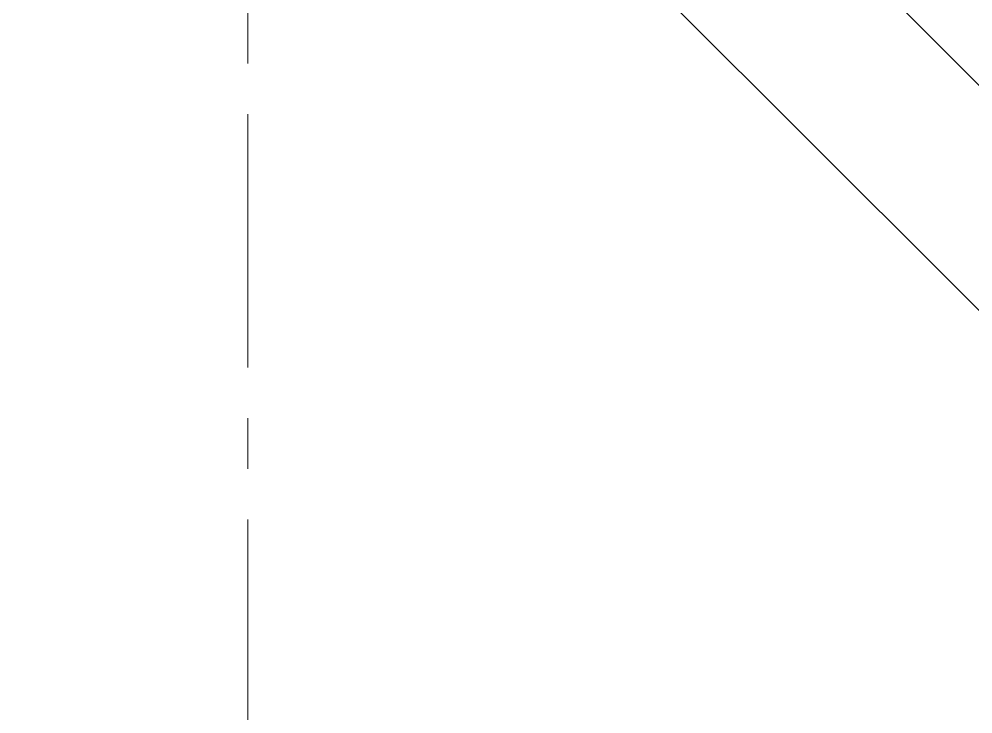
# Model space of a CAD drawing. Header units: millimetres. Extents: x 29 to 95071, y 20 to 67221.
# Drawn here: x 15689 to 18676, y 47172 to 49347 of the extents above; entities that cross this region are included whole.
import ezdxf

# ---------------------------------------------------------------- set-up
doc = ezdxf.new("R2010")
doc.units = ezdxf.units.MM

msp = doc.modelspace()

# ---------------------------------------------------------------- linework, layer by layer
at = {"color": 7, "lineweight": 0}
for points in [[(19751.2, 48083.4), (16807, 51027.5)], [(13763.7, 48083.4), (16405.5, 50720.2), (19047.4, 48083.4)], [(16405.5, 49208.5), (16405.5, 49367.1)], [(16405.5, 48256.8), (16405.5, 49049.9)], [(16405.5, 47939.6), (16405.5, 48098.2)], [(16405.5, 46988), (16405.5, 47781)]]:
    msp.add_lwpolyline(points, dxfattribs=at)

doc.saveas('drawing.dxf')
